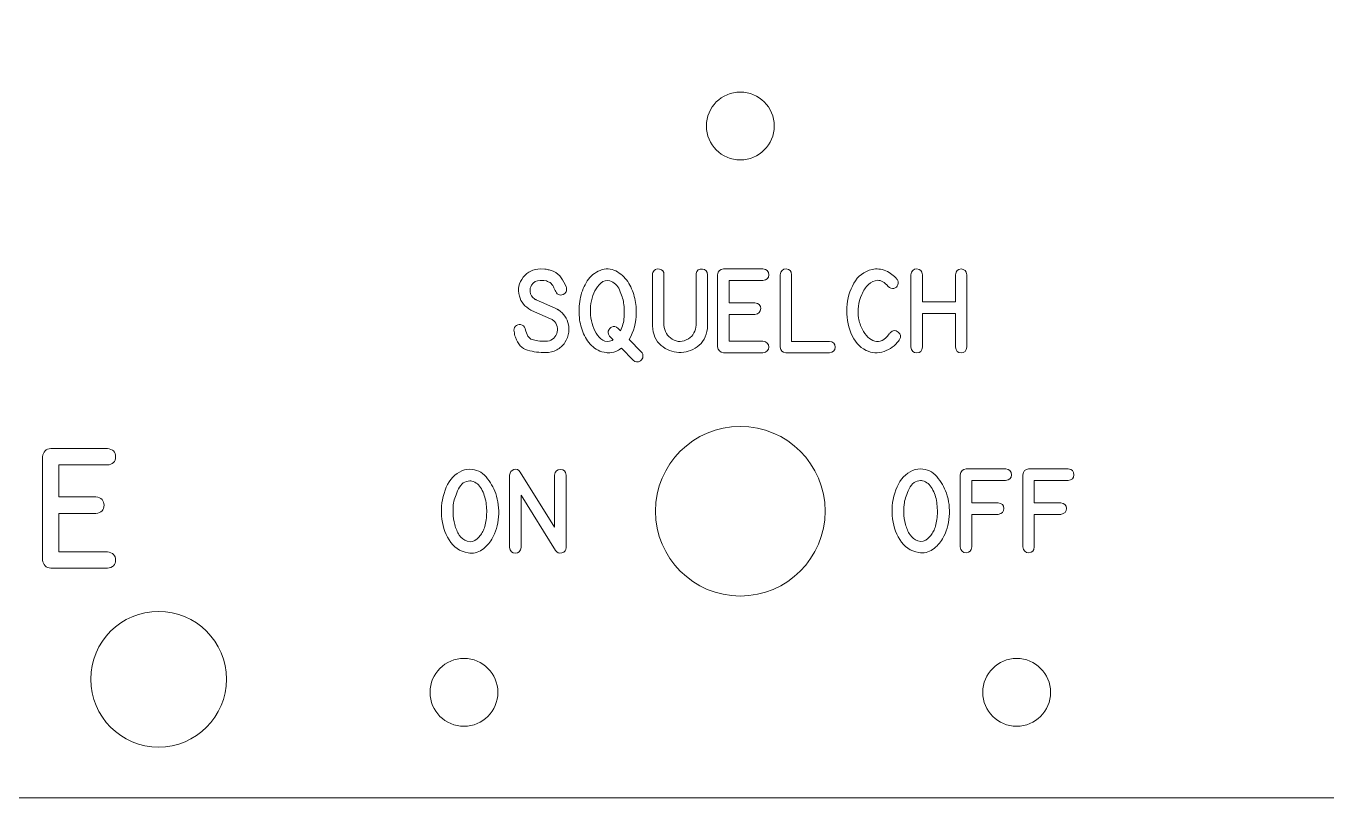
# Model space of a CAD drawing. Header units: millimetres. Extents: x -86 to 60, y -135 to 365.
# Drawn here: x -17.16 to 21.19, y 127.92 to 150.67 of the extents above; entities that cross this region are included whole.
import ezdxf

# ---------------------------------------------------------------- set-up
doc = ezdxf.new("R2010")
doc.units = ezdxf.units.MM
doc.header["$MEASUREMENT"] = 0
doc.layers.add('Cuts', color=7, linetype='Continuous', plot=False)
doc.layers.add('Engrave', color=7, linetype='Continuous')

msp = doc.modelspace()

# ---------------------------------------------------------------- linework, layer by layer
at = {"layer": 'Cuts', "color": 250, "lineweight": 9}
for centre, major_axis, ratio in [((3.8967, 147.7232), (0, 1), 1), ((3.8968, 136.3704), (2.5001, 0), 0.99996), ((-13.2502, 131.4193), (0, 2), 1), ((-4.2502, 131.0318), (0, 1), 1), ((12.0436, 131.0318), (0, 1), 1)]:
    msp.add_ellipse(centre, major_axis=major_axis, ratio=ratio, dxfattribs=at)
msp.add_open_spline([(57.4748, 154.4568), (57.8729, 154.4566), (58.2545, 154.2982), (58.5358, 154.0166), (58.5358, 154.0166), (58.8172, 153.7349), (58.975, 153.3549), (58.9748, 152.9568), (58.9748, 152.9568), (58.9748, 152.9568), (58.9748, 148.9068), (58.9748, 148.9068), (58.9748, 148.9068), (58.9745, 148.5088), (58.8162, 148.1271), (58.5345, 147.8458), (58.5345, 147.8458), (58.2528, 147.5645), (57.8729, 147.4066), (57.4748, 147.4068), (57.4748, 147.4068), (57.4748, 147.4068), (50.5123, 147.4068), (50.5123, 147.4068), (50.5123, 147.4068), (50.1147, 147.4071), (49.7333, 147.2494), (49.452, 146.9685), (49.452, 146.9685), (49.1707, 146.6875), (49.0125, 146.3044), (49.0123, 145.9068), (49.0123, 145.9068), (49.0123, 145.9068), (49.0123, 129.4193), (49.0123, 129.4193), (49.0123, 129.4193), (49.012, 129.0213), (48.8537, 128.6396), (48.572, 128.3583), (48.572, 128.3583), (48.2903, 128.077), (47.9104, 127.9191), (47.5123, 127.9193), (47.5123, 127.9193), (47.5123, 127.9193), (-74.0127, 127.9193), (-74.0127, 127.9193), (-74.0127, 127.9193), (-74.4108, 127.9196), (-74.7925, 128.078), (-75.0738, 128.3596), (-75.0738, 128.3596), (-75.3551, 128.6413), (-75.513, 129.0213), (-75.5127, 129.4193), (-75.5127, 129.4193), (-75.5127, 129.4193), (-75.5127, 160.4568), (-75.5127, 160.4568), (-75.5127, 160.4568), (-75.5117, 162.0471), (-76.1425, 163.5727), (-77.2663, 164.6979), (-77.2663, 164.6979), (-78.3901, 165.8231), (-79.9224, 166.4558), (-81.5127, 166.4568), (-81.5127, 166.4568), (-81.5127, 166.4568), (-83.9752, 166.4568), (-83.9752, 166.4568), (-83.9752, 166.4568), (-84.3733, 166.4571), (-84.755, 166.6155), (-85.0363, 166.8971), (-85.0363, 166.8971), (-85.3176, 167.1788), (-85.4755, 167.5588), (-85.4752, 167.9568), (-85.4752, 167.9568), (-85.4752, 167.9568), (-85.4752, 210.1068), (-85.4752, 210.1068), (-85.4752, 210.1068), (-85.475, 210.5049), (-85.3166, 210.8866), (-85.0349, 211.1679), (-85.0349, 211.1679), (-84.7533, 211.4492), (-84.3733, 211.6071), (-83.9752, 211.6068), (-83.9752, 211.6068), (-83.9752, 211.6068), (-81.5127, 211.6068), (-81.5127, 211.6068), (-81.5127, 211.6068), (-79.9224, 211.6058), (-78.3969, 212.2366), (-77.2716, 213.3604), (-77.2716, 213.3604), (-76.1464, 214.4842), (-75.5137, 216.0166), (-75.5127, 217.6068), (-75.5127, 217.6068), (-75.5127, 217.6068), (-75.5127, 248.6443), (-75.5127, 248.6443), (-75.5127, 248.6443), (-75.5125, 249.0424), (-75.3541, 249.4241), (-75.0724, 249.7054), (-75.0724, 249.7054), (-74.7908, 249.9867), (-74.4108, 250.1446), (-74.0127, 250.1443), (-74.0127, 250.1443), (-74.0127, 250.1443), (47.5123, 250.1443), (47.5123, 250.1443), (47.5123, 250.1443), (47.9104, 250.1441), (48.292, 249.9857), (48.5733, 249.7041), (48.5733, 249.7041), (48.8547, 249.4224), (49.0125, 249.0424), (49.0123, 248.6443), (49.0123, 248.6443), (49.0123, 248.6443), (49.0123, 217.6068), (49.0123, 217.6068), (49.0123, 217.6068), (49.0113, 216.0166), (49.6421, 214.491), (50.7659, 213.3658), (50.7659, 213.3658), (51.8897, 212.2406), (53.422, 211.6079), (55.0123, 211.6068), (55.0123, 211.6068), (55.0123, 211.6068), (57.4748, 211.6068), (57.4748, 211.6068), (57.4748, 211.6068), (57.8729, 211.6066), (58.2545, 211.4482), (58.5358, 211.1666), (58.5358, 211.1666), (58.8172, 210.8849), (58.975, 210.5049), (58.9748, 210.1068), (58.9748, 210.1068), (58.9748, 210.1068), (58.9748, 167.9568), (58.9748, 167.9568), (58.9748, 167.9568), (58.9745, 167.5588), (58.8162, 167.1771), (58.5345, 166.8958), (58.5345, 166.8958), (58.2528, 166.6145), (57.8729, 166.4566), (57.4748, 166.4568), (57.4748, 166.4568), (57.4748, 166.4568), (55.0123, 166.4568), (55.0123, 166.4568), (55.0123, 166.4568), (53.422, 166.4579), (51.8964, 165.8271), (50.7712, 164.7033), (50.7712, 164.7033), (49.646, 163.5795), (49.0133, 162.0471), (49.0123, 160.4568), (49.0123, 160.4568), (49.0123, 160.4568), (49.0123, 155.9568), (49.0123, 155.9568), (49.0123, 155.9568), (49.012, 155.5593), (49.1697, 155.1779), (49.4507, 154.8966), (49.4507, 154.8966), (49.7316, 154.6153), (50.1147, 154.4571), (50.5123, 154.4568), (50.5123, 154.4568), (50.5123, 154.4568), (57.4748, 154.4568), (57.4748, 154.4568)], degree=3, knots=[0, 0, 0, 0, 0.0204082, 0.0204082, 0.0204082, 0.0204082, 0.0408163, 0.0408163, 0.0408163, 0.0408163, 0.0612245, 0.0612245, 0.0612245, 0.0612245, 0.0816327, 0.0816327, 0.0816327, 0.0816327, 0.1020408, 0.1020408, 0.1020408, 0.1020408, 0.122449, 0.122449, 0.122449, 0.122449, 0.1428571, 0.1428571, 0.1428571, 0.1428571, 0.1632653, 0.1632653, 0.1632653, 0.1632653, 0.1836735, 0.1836735, 0.1836735, 0.1836735, 0.2040816, 0.2040816, 0.2040816, 0.2040816, 0.2244898, 0.2244898, 0.2244898, 0.2244898, 0.244898, 0.244898, 0.244898, 0.244898, 0.2653061, 0.2653061, 0.2653061, 0.2653061, 0.2857143, 0.2857143, 0.2857143, 0.2857143, 0.3061224, 0.3061224, 0.3061224, 0.3061224, 0.3265306, 0.3265306, 0.3265306, 0.3265306, 0.3469388, 0.3469388, 0.3469388, 0.3469388, 0.3673469, 0.3673469, 0.3673469, 0.3673469, 0.3877551, 0.3877551, 0.3877551, 0.3877551, 0.4081633, 0.4081633, 0.4081633, 0.4081633, 0.4285714, 0.4285714, 0.4285714, 0.4285714, 0.4489796, 0.4489796, 0.4489796, 0.4489796, 0.4693878, 0.4693878, 0.4693878, 0.4693878, 0.4897959, 0.4897959, 0.4897959, 0.4897959, 0.5102041, 0.5102041, 0.5102041, 0.5102041, 0.5306122, 0.5306122, 0.5306122, 0.5306122, 0.5510204, 0.5510204, 0.5510204, 0.5510204, 0.5714286, 0.5714286, 0.5714286, 0.5714286, 0.5918367, 0.5918367, 0.5918367, 0.5918367, 0.6122449, 0.6122449, 0.6122449, 0.6122449, 0.6326531, 0.6326531, 0.6326531, 0.6326531, 0.6530612, 0.6530612, 0.6530612, 0.6530612, 0.6734694, 0.6734694, 0.6734694, 0.6734694, 0.6938776, 0.6938776, 0.6938776, 0.6938776, 0.7142857, 0.7142857, 0.7142857, 0.7142857, 0.7346939, 0.7346939, 0.7346939, 0.7346939, 0.755102, 0.755102, 0.755102, 0.755102, 0.7755102, 0.7755102, 0.7755102, 0.7755102, 0.7959184, 0.7959184, 0.7959184, 0.7959184, 0.8163265, 0.8163265, 0.8163265, 0.8163265, 0.8367347, 0.8367347, 0.8367347, 0.8367347, 0.8571429, 0.8571429, 0.8571429, 0.8571429, 0.877551, 0.877551, 0.877551, 0.877551, 0.8979592, 0.8979592, 0.8979592, 0.8979592, 0.9183673, 0.9183673, 0.9183673, 0.9183673, 0.9387755, 0.9387755, 0.9387755, 0.9387755, 0.9591837, 0.9591837, 0.9591837, 0.9591837, 1, 1, 1, 1], dxfattribs=at)
at = {"layer": 'Engrave', "color": 240, "lineweight": 9}
for points, knots in [([(-1.5637, 142.3536), (-1.5637, 142.3536), (-1.5444, 142.3454), (-1.5444, 142.3454), (-1.5444, 142.3454), (-1.5444, 142.3454), (-1.5226, 142.3347), (-1.5226, 142.3347), (-1.5226, 142.3347), (-1.5226, 142.3347), (-1.5032, 142.3236), (-1.5032, 142.3236), (-1.5032, 142.3236), (-1.4979, 142.3195), (-1.4913, 142.3158), (-1.4847, 142.3121), (-1.4847, 142.3121), (-1.4777, 142.3088), (-1.4711, 142.3047), (-1.4645, 142.301), (-1.4645, 142.301), (-1.3057, 142.1964), (-1.2069, 142.0515), (-1.1694, 141.8667), (-1.1694, 141.8667), (-1.155, 141.7943), (-1.1517, 141.7198), (-1.1596, 141.6437), (-1.1596, 141.6437), (-1.1727, 141.5342), (-1.211, 141.4334), (-1.2748, 141.3404), (-1.2748, 141.3404), (-1.3386, 141.2473), (-1.4188, 141.1757), (-1.5151, 141.1251), (-1.5151, 141.1251), (-1.6189, 141.0704), (-1.7263, 141.0432), (-1.8374, 141.0432), (-1.8374, 141.0432), (-2.0238, 141.0432), (-2.2016, 141.0671), (-2.3716, 141.1148), (-2.3716, 141.1148), (-2.5412, 141.1626), (-2.6622, 141.2906), (-2.7342, 141.4988), (-2.7342, 141.4988), (-2.7441, 141.5256), (-2.7511, 141.5527), (-2.756, 141.5807), (-2.756, 141.5807), (-2.761, 141.6091), (-2.7667, 141.6371), (-2.7729, 141.6655), (-2.7729, 141.6655), (-2.7848, 141.7231), (-2.7708, 141.7741), (-2.7301, 141.8186), (-2.7301, 141.8186), (-2.6898, 141.8626), (-2.6391, 141.8795), (-2.579, 141.8692), (-2.579, 141.8692), (-2.5153, 141.856), (-2.4712, 141.8169), (-2.4461, 141.7511), (-2.4461, 141.7511), (-2.4461, 141.7511), (-2.4424, 141.74), (-2.4424, 141.74), (-2.4424, 141.74), (-2.4041, 141.5655), (-2.3366, 141.4614), (-2.2407, 141.4276), (-2.2407, 141.4276), (-2.1444, 141.3939), (-2.0111, 141.3786), (-1.8399, 141.3819), (-1.8399, 141.3819), (-1.6822, 141.3819), (-1.574, 141.456), (-1.5151, 141.6038), (-1.5151, 141.6038), (-1.4896, 141.6696), (-1.4855, 141.7383), (-1.5032, 141.8095), (-1.5032, 141.8095), (-1.5209, 141.8803), (-1.5559, 141.94), (-1.6082, 141.9873), (-1.6082, 141.9873), (-1.6316, 142.0075), (-1.6621, 142.026), (-1.6999, 142.0437), (-1.6999, 142.0437), (-1.6999, 142.0437), (-2.258, 142.2886), (-2.258, 142.2886), (-2.258, 142.2886), (-2.258, 142.2886), (-2.2761, 142.2985), (-2.2761, 142.2985), (-2.2761, 142.2985), (-2.4589, 142.3948), (-2.5721, 142.5318), (-2.6161, 142.7096), (-2.6161, 142.7096), (-2.67, 142.9154), (-2.6326, 143.0998), (-2.5033, 143.2636), (-2.5033, 143.2636), (-2.3745, 143.427), (-2.2049, 143.5089), (-1.9954, 143.5089), (-1.9954, 143.5089), (-1.9954, 143.5089), (-1.8625, 143.5052), (-1.8625, 143.5052), (-1.8625, 143.5052), (-1.8193, 143.4974), (-1.7773, 143.4896), (-1.7374, 143.4817), (-1.7374, 143.4817), (-1.6971, 143.4743), (-1.6563, 143.4612), (-1.6156, 143.4426), (-1.6156, 143.4426), (-1.5143, 143.3953), (-1.4365, 143.3299), (-1.3826, 143.2471), (-1.3826, 143.2471), (-1.3287, 143.1644), (-1.2801, 143.0747), (-1.2369, 142.9784), (-1.2369, 142.9784), (-1.2328, 142.9693), (-1.2291, 142.959), (-1.2258, 142.9471), (-1.2258, 142.9471), (-1.2172, 142.9076), (-1.2213, 142.8718), (-1.2382, 142.8397), (-1.2382, 142.8397), (-1.2476, 142.8195), (-1.2579, 142.8043), (-1.2682, 142.794), (-1.2682, 142.794), (-1.2785, 142.7833), (-1.2871, 142.7763), (-1.2933, 142.7722), (-1.2933, 142.7722), (-1.3353, 142.7426), (-1.381, 142.7335), (-1.4308, 142.7459), (-1.4308, 142.7459), (-1.481, 142.757), (-1.5189, 142.7891), (-1.5456, 142.8422), (-1.5456, 142.8422), (-1.5666, 142.8887), (-1.5888, 142.9364), (-1.6123, 142.985), (-1.6123, 142.985), (-1.6361, 143.0335), (-1.6695, 143.0739), (-1.7119, 143.1064), (-1.7119, 143.1064), (-1.7296, 143.1191), (-1.7469, 143.1286), (-1.7633, 143.1344), (-1.7633, 143.1344), (-1.7798, 143.1405), (-1.7979, 143.1471), (-1.8181, 143.1545), (-1.8181, 143.1545), (-1.8181, 143.1545), (-1.8963, 143.1677), (-1.8963, 143.1677), (-1.8963, 143.1677), (-1.8963, 143.1677), (-2.0074, 143.1714), (-2.0074, 143.1714), (-2.0074, 143.1714), (-2.1152, 143.1698), (-2.1975, 143.1233), (-2.2543, 143.0315), (-2.2543, 143.0315), (-2.293, 142.9726), (-2.3074, 142.9072), (-2.2979, 142.8348), (-2.2979, 142.8348), (-2.2868, 142.7459), (-2.2449, 142.6767), (-2.1724, 142.6273), (-2.1724, 142.6273), (-2.1691, 142.6253), (-2.1658, 142.6224), (-2.1617, 142.6195), (-2.1617, 142.6195), (-2.1576, 142.617), (-2.1531, 142.6142), (-2.1485, 142.6117), (-2.1485, 142.6117), (-2.1485, 142.6117), (-2.135, 142.6059), (-2.135, 142.6059), (-2.135, 142.6059), (-2.135, 142.6059), (-2.1206, 142.5997), (-2.1206, 142.5997), (-2.1206, 142.5997), (-2.1206, 142.5997), (-1.5637, 142.3536), (-1.5637, 142.3536)], [0, 0, 0, 0, 0.0181818, 0.0181818, 0.0181818, 0.0181818, 0.0363636, 0.0363636, 0.0363636, 0.0363636, 0.0545455, 0.0545455, 0.0545455, 0.0545455, 0.0727273, 0.0727273, 0.0727273, 0.0727273, 0.0909091, 0.0909091, 0.0909091, 0.0909091, 0.1090909, 0.1090909, 0.1090909, 0.1090909, 0.1272727, 0.1272727, 0.1272727, 0.1272727, 0.1454545, 0.1454545, 0.1454545, 0.1454545, 0.1636364, 0.1636364, 0.1636364, 0.1636364, 0.1818182, 0.1818182, 0.1818182, 0.1818182, 0.2, 0.2, 0.2, 0.2, 0.2181818, 0.2181818, 0.2181818, 0.2181818, 0.2363636, 0.2363636, 0.2363636, 0.2363636, 0.2545455, 0.2545455, 0.2545455, 0.2545455, 0.2727273, 0.2727273, 0.2727273, 0.2727273, 0.2909091, 0.2909091, 0.2909091, 0.2909091, 0.3090909, 0.3090909, 0.3090909, 0.3090909, 0.3272727, 0.3272727, 0.3272727, 0.3272727, 0.3454545, 0.3454545, 0.3454545, 0.3454545, 0.3636364, 0.3636364, 0.3636364, 0.3636364, 0.3818182, 0.3818182, 0.3818182, 0.3818182, 0.4, 0.4, 0.4, 0.4, 0.4181818, 0.4181818, 0.4181818, 0.4181818, 0.4363636, 0.4363636, 0.4363636, 0.4363636, 0.4545455, 0.4545455, 0.4545455, 0.4545455, 0.4727273, 0.4727273, 0.4727273, 0.4727273, 0.4909091, 0.4909091, 0.4909091, 0.4909091, 0.5090909, 0.5090909, 0.5090909, 0.5090909, 0.5272727, 0.5272727, 0.5272727, 0.5272727, 0.5454545, 0.5454545, 0.5454545, 0.5454545, 0.5636364, 0.5636364, 0.5636364, 0.5636364, 0.5818182, 0.5818182, 0.5818182, 0.5818182, 0.6, 0.6, 0.6, 0.6, 0.6181818, 0.6181818, 0.6181818, 0.6181818, 0.6363636, 0.6363636, 0.6363636, 0.6363636, 0.6545455, 0.6545455, 0.6545455, 0.6545455, 0.6727273, 0.6727273, 0.6727273, 0.6727273, 0.6909091, 0.6909091, 0.6909091, 0.6909091, 0.7090909, 0.7090909, 0.7090909, 0.7090909, 0.7272727, 0.7272727, 0.7272727, 0.7272727, 0.7454545, 0.7454545, 0.7454545, 0.7454545, 0.7636364, 0.7636364, 0.7636364, 0.7636364, 0.7818182, 0.7818182, 0.7818182, 0.7818182, 0.8, 0.8, 0.8, 0.8, 0.8181818, 0.8181818, 0.8181818, 0.8181818, 0.8363636, 0.8363636, 0.8363636, 0.8363636, 0.8545455, 0.8545455, 0.8545455, 0.8545455, 0.8727273, 0.8727273, 0.8727273, 0.8727273, 0.8909091, 0.8909091, 0.8909091, 0.8909091, 0.9090909, 0.9090909, 0.9090909, 0.9090909, 0.9272727, 0.9272727, 0.9272727, 0.9272727, 0.9454545, 0.9454545, 0.9454545, 0.9454545, 0.9636364, 0.9636364, 0.9636364, 0.9636364, 1, 1, 1, 1]), ([(0.832, 142.2186), (0.8258, 141.9318), (0.7542, 141.6692), (0.6175, 141.4313), (0.6175, 141.4313), (0.6175, 141.4313), (0.9793, 141.0638), (0.9793, 141.0638), (0.9793, 141.0638), (1.018, 141.0259), (1.034, 140.9802), (1.0283, 140.9276), (1.0283, 140.9276), (1.0221, 140.8745), (0.9966, 140.8325), (0.9517, 140.802), (0.9517, 140.802), (0.8735, 140.7506), (0.8019, 140.758), (0.7369, 140.8251), (0.7369, 140.8251), (0.7369, 140.8251), (0.3908, 141.1733), (0.3908, 141.1733), (0.3908, 141.1733), (0.3875, 141.1708), (0.3846, 141.1687), (0.3817, 141.1667), (0.3817, 141.1667), (0.3788, 141.1646), (0.3764, 141.163), (0.3739, 141.1613), (0.3739, 141.1613), (0.3282, 141.1259), (0.2796, 141.0988), (0.2282, 141.0794), (0.2282, 141.0794), (0.1475, 141.0494), (0.0677, 141.0366), (-0.0117, 141.0407), (-0.0117, 141.0407), (-0.0249, 141.0407), (-0.0389, 141.042), (-0.0541, 141.0444), (-0.0541, 141.0444), (-0.2303, 141.0683), (-0.3747, 141.137), (-0.4883, 141.2498), (-0.4883, 141.2498), (-0.6015, 141.363), (-0.6888, 141.4996), (-0.7497, 141.6606), (-0.7497, 141.6606), (-0.8052, 141.8021), (-0.8394, 141.9639), (-0.8522, 142.1458), (-0.8522, 142.1458), (-0.8653, 142.3277), (-0.8526, 142.5059), (-0.8143, 142.68), (-0.8143, 142.68), (-0.776, 142.8541), (-0.7098, 143.0126), (-0.6155, 143.1558), (-0.6155, 143.1558), (-0.5209, 143.2986), (-0.3929, 143.4027), (-0.2311, 143.4677), (-0.2311, 143.4677), (-0.0722, 143.5315), (0.0804, 143.5254), (0.2261, 143.4496), (0.2261, 143.4496), (0.3722, 143.3743), (0.4895, 143.2694), (0.5776, 143.1352), (0.5776, 143.1352), (0.6661, 142.9994), (0.7311, 142.8529), (0.7731, 142.6956), (0.7731, 142.6956), (0.8151, 142.5384), (0.8344, 142.3796), (0.832, 142.2186)], [0, 0, 0, 0, 0.0454545, 0.0454545, 0.0454545, 0.0454545, 0.0909091, 0.0909091, 0.0909091, 0.0909091, 0.1363636, 0.1363636, 0.1363636, 0.1363636, 0.1818182, 0.1818182, 0.1818182, 0.1818182, 0.2272727, 0.2272727, 0.2272727, 0.2272727, 0.2727273, 0.2727273, 0.2727273, 0.2727273, 0.3181818, 0.3181818, 0.3181818, 0.3181818, 0.3636364, 0.3636364, 0.3636364, 0.3636364, 0.4090909, 0.4090909, 0.4090909, 0.4090909, 0.4545455, 0.4545455, 0.4545455, 0.4545455, 0.5, 0.5, 0.5, 0.5, 0.5454545, 0.5454545, 0.5454545, 0.5454545, 0.5909091, 0.5909091, 0.5909091, 0.5909091, 0.6363636, 0.6363636, 0.6363636, 0.6363636, 0.6818182, 0.6818182, 0.6818182, 0.6818182, 0.7272727, 0.7272727, 0.7272727, 0.7272727, 0.7727273, 0.7727273, 0.7727273, 0.7727273, 0.8181818, 0.8181818, 0.8181818, 0.8181818, 0.8636364, 0.8636364, 0.8636364, 0.8636364, 0.9090909, 0.9090909, 0.9090909, 0.9090909, 1, 1, 1, 1]), ([(2.9326, 141.8536), (2.9326, 141.8536), (2.9326, 141.8293), (2.9326, 141.8293), (2.9326, 141.8293), (2.9301, 141.789), (2.9285, 141.7651), (2.928, 141.7569), (2.928, 141.7569), (2.8943, 141.5112), (2.7931, 141.3297), (2.6251, 141.2124), (2.6251, 141.2124), (2.4572, 141.0955), (2.2778, 141.0407), (2.0876, 141.0486), (2.0876, 141.0486), (1.8971, 141.0564), (1.7226, 141.1255), (1.5649, 141.2564), (1.5649, 141.2564), (1.4069, 141.3877), (1.3209, 141.5787), (1.3073, 141.8293), (1.3073, 141.8293), (1.3073, 141.8293), (1.3073, 141.8536), (1.3073, 141.8536), (1.3073, 141.8536), (1.3073, 141.8536), (1.3073, 143.3402), (1.3073, 143.3402), (1.3073, 143.3402), (1.3073, 143.364), (1.3118, 143.3858), (1.3205, 143.4052), (1.3205, 143.4052), (1.3592, 143.4896), (1.4234, 143.5229), (1.5131, 143.5052), (1.5131, 143.5052), (1.6024, 143.4875), (1.6473, 143.4323), (1.6473, 143.3402), (1.6473, 143.3402), (1.6473, 143.3402), (1.6473, 141.8536), (1.6473, 141.8536), (1.6473, 141.8536), (1.6592, 141.6684), (1.7407, 141.5301), (1.8913, 141.4387), (1.8913, 141.4387), (2.0424, 141.3469), (2.2008, 141.3511), (2.3671, 141.4507), (2.3671, 141.4507), (2.442, 141.4947), (2.4967, 141.5519), (2.5317, 141.6219), (2.5317, 141.6219), (2.5667, 141.6918), (2.5873, 141.7692), (2.5939, 141.8536), (2.5939, 141.8536), (2.5939, 141.8536), (2.5939, 143.3402), (2.5939, 143.3402), (2.5939, 143.3402), (2.5939, 143.3546), (2.5947, 143.3653), (2.5963, 143.3727), (2.5963, 143.3727), (2.6148, 143.4714), (2.6753, 143.5163), (2.7782, 143.5064), (2.7782, 143.5064), (2.8811, 143.497), (2.9326, 143.4414), (2.9326, 143.3402), (2.9326, 143.3402), (2.9326, 143.3402), (2.9326, 141.8536), (2.9326, 141.8536)], [0, 0, 0, 0, 0.0454545, 0.0454545, 0.0454545, 0.0454545, 0.0909091, 0.0909091, 0.0909091, 0.0909091, 0.1363636, 0.1363636, 0.1363636, 0.1363636, 0.1818182, 0.1818182, 0.1818182, 0.1818182, 0.2272727, 0.2272727, 0.2272727, 0.2272727, 0.2727273, 0.2727273, 0.2727273, 0.2727273, 0.3181818, 0.3181818, 0.3181818, 0.3181818, 0.3636364, 0.3636364, 0.3636364, 0.3636364, 0.4090909, 0.4090909, 0.4090909, 0.4090909, 0.4545455, 0.4545455, 0.4545455, 0.4545455, 0.5, 0.5, 0.5, 0.5, 0.5454545, 0.5454545, 0.5454545, 0.5454545, 0.5909091, 0.5909091, 0.5909091, 0.5909091, 0.6363636, 0.6363636, 0.6363636, 0.6363636, 0.6818182, 0.6818182, 0.6818182, 0.6818182, 0.7272727, 0.7272727, 0.7272727, 0.7272727, 0.7727273, 0.7727273, 0.7727273, 0.7727273, 0.8181818, 0.8181818, 0.8181818, 0.8181818, 0.8636364, 0.8636364, 0.8636364, 0.8636364, 0.9090909, 0.9090909, 0.9090909, 0.9090909, 1, 1, 1, 1]), ([(4.5652, 143.1727), (4.5652, 143.1727), (3.5655, 143.1727), (3.5655, 143.1727), (3.5655, 143.1727), (3.5655, 143.1727), (3.5655, 142.5129), (3.5655, 142.5129), (3.5655, 142.5129), (3.5655, 142.5129), (4.3277, 142.5129), (4.3277, 142.5129), (4.3277, 142.5129), (4.4417, 142.496), (4.4985, 142.4388), (4.4981, 142.3413), (4.4981, 142.3413), (4.4977, 142.2433), (4.4409, 142.1865), (4.3277, 142.1705), (4.3277, 142.1705), (4.3277, 142.1705), (3.5655, 142.1705), (3.5655, 142.1705), (3.5655, 142.1705), (3.5655, 142.1705), (3.5655, 141.3782), (3.5655, 141.3782), (3.5655, 141.3782), (3.5655, 141.3782), (4.5652, 141.3782), (4.5652, 141.3782), (4.5652, 141.3782), (4.6784, 141.3613), (4.7352, 141.305), (4.7352, 141.2082), (4.7352, 141.2082), (4.7352, 141.1119), (4.6784, 141.0556), (4.5652, 141.0395), (4.5652, 141.0395), (4.5652, 141.0395), (3.398, 141.0395), (3.398, 141.0395), (3.398, 141.0395), (3.2976, 141.0523), (3.2404, 141.1095), (3.2268, 141.2107), (3.2268, 141.2107), (3.2268, 141.2107), (3.2268, 143.3402), (3.2268, 143.3402), (3.2268, 143.3402), (3.242, 143.4463), (3.2992, 143.5023), (3.398, 143.5089), (3.398, 143.5089), (3.398, 143.5089), (4.5652, 143.5089), (4.5652, 143.5089), (4.5652, 143.5089), (4.6784, 143.5003), (4.7352, 143.4435), (4.7348, 143.3393), (4.7348, 143.3393), (4.7344, 143.2352), (4.6776, 143.1796), (4.5652, 143.1727)], [0, 0, 0, 0, 0.0555556, 0.0555556, 0.0555556, 0.0555556, 0.1111111, 0.1111111, 0.1111111, 0.1111111, 0.1666667, 0.1666667, 0.1666667, 0.1666667, 0.2222222, 0.2222222, 0.2222222, 0.2222222, 0.2777778, 0.2777778, 0.2777778, 0.2777778, 0.3333333, 0.3333333, 0.3333333, 0.3333333, 0.3888889, 0.3888889, 0.3888889, 0.3888889, 0.4444444, 0.4444444, 0.4444444, 0.4444444, 0.5, 0.5, 0.5, 0.5, 0.5555556, 0.5555556, 0.5555556, 0.5555556, 0.6111111, 0.6111111, 0.6111111, 0.6111111, 0.6666667, 0.6666667, 0.6666667, 0.6666667, 0.7222222, 0.7222222, 0.7222222, 0.7222222, 0.7777778, 0.7777778, 0.7777778, 0.7777778, 0.8333333, 0.8333333, 0.8333333, 0.8333333, 0.8888889, 0.8888889, 0.8888889, 0.8888889, 1, 1, 1, 1]), ([(5.2414, 141.0383), (5.1426, 141.0449), (5.0854, 141.1004), (5.0702, 141.2058), (5.0702, 141.2058), (5.0702, 141.2058), (5.0702, 143.3377), (5.0702, 143.3377), (5.0702, 143.3377), (5.0871, 143.4533), (5.1459, 143.5101), (5.2464, 143.5085), (5.2464, 143.5085), (5.3468, 143.5064), (5.4015, 143.4492), (5.4102, 143.3377), (5.4102, 143.3377), (5.4102, 143.3377), (5.4102, 141.3749), (5.4102, 141.3749), (5.4102, 141.3749), (5.4102, 141.3749), (6.523, 141.3757), (6.523, 141.3757), (6.523, 141.3757), (6.6374, 141.363), (6.6938, 141.3054), (6.6926, 141.2029), (6.6926, 141.2029), (6.6914, 141.1004), (6.6346, 141.0457), (6.5218, 141.0383), (6.5218, 141.0383), (6.5218, 141.0383), (5.2414, 141.0383), (5.2414, 141.0383)], [0, 0, 0, 0, 0.1, 0.1, 0.1, 0.1, 0.2, 0.2, 0.2, 0.2, 0.3, 0.3, 0.3, 0.3, 0.4, 0.4, 0.4, 0.4, 0.5, 0.5, 0.5, 0.5, 0.6, 0.6, 0.6, 0.6, 0.7, 0.7, 0.7, 0.7, 0.8, 0.8, 0.8, 0.8, 1, 1, 1, 1]), ([(8.5882, 141.4255), (8.5882, 141.4255), (8.5775, 141.4095), (8.5775, 141.4095), (8.5775, 141.4095), (8.5751, 141.4066), (8.573, 141.4037), (8.5714, 141.4013), (8.5714, 141.4013), (8.5701, 141.3988), (8.5685, 141.3963), (8.5668, 141.3939), (8.5668, 141.3939), (8.4565, 141.2453), (8.3121, 141.1395), (8.133, 141.0761), (8.133, 141.0761), (7.9544, 141.0132), (7.7783, 141.0247), (7.6046, 141.1107), (7.6046, 141.1107), (7.4029, 141.2111), (7.2548, 141.3815), (7.1601, 141.6219), (7.1601, 141.6219), (7.0659, 141.8622), (7.0251, 142.112), (7.0383, 142.3713), (7.0383, 142.3713), (7.0519, 142.6306), (7.1202, 142.8685), (7.2432, 143.0858), (7.2432, 143.0858), (7.3667, 143.3027), (7.5457, 143.4385), (7.7807, 143.4933), (7.7807, 143.4933), (7.9157, 143.5245), (8.0503, 143.5114), (8.1845, 143.4542), (8.1845, 143.4542), (8.3187, 143.3965), (8.429, 143.3159), (8.515, 143.2122), (8.515, 143.2122), (8.5158, 143.2122), (8.5179, 143.2097), (8.5207, 143.2039), (8.5207, 143.2039), (8.5578, 143.1558), (8.5656, 143.1027), (8.5438, 143.0455), (8.5438, 143.0455), (8.522, 142.9879), (8.4825, 142.9521), (8.4244, 142.9372), (8.4244, 142.9372), (8.3627, 142.9212), (8.3055, 142.9397), (8.2532, 142.9928), (8.2532, 142.9928), (8.1454, 143.1183), (8.0417, 143.1784), (7.9421, 143.1739), (7.9421, 143.1739), (7.8425, 143.1689), (7.7532, 143.1278), (7.6746, 143.0508), (7.6746, 143.0508), (7.5955, 142.9735), (7.5301, 142.8747), (7.4778, 142.7541), (7.4778, 142.7541), (7.4256, 142.6335), (7.3935, 142.5207), (7.3815, 142.4154), (7.3815, 142.4154), (7.3671, 142.2981), (7.3684, 142.18), (7.3856, 142.0614), (7.3856, 142.0614), (7.4029, 141.9429), (7.4391, 141.8314), (7.4947, 141.7268), (7.4947, 141.7268), (7.5914, 141.5437), (7.7128, 141.4288), (7.8594, 141.3827), (7.8594, 141.3827), (8.0063, 141.3362), (8.1495, 141.4066), (8.2894, 141.5931), (8.2894, 141.5931), (8.296, 141.6009), (8.3034, 141.6116), (8.3125, 141.6243), (8.3125, 141.6243), (8.3878, 141.7079), (8.4677, 141.7165), (8.5516, 141.6503), (8.5516, 141.6503), (8.6356, 141.584), (8.6479, 141.5091), (8.5882, 141.4255)], [0, 0, 0, 0, 0.037037, 0.037037, 0.037037, 0.037037, 0.0740741, 0.0740741, 0.0740741, 0.0740741, 0.1111111, 0.1111111, 0.1111111, 0.1111111, 0.1481481, 0.1481481, 0.1481481, 0.1481481, 0.1851852, 0.1851852, 0.1851852, 0.1851852, 0.2222222, 0.2222222, 0.2222222, 0.2222222, 0.2592593, 0.2592593, 0.2592593, 0.2592593, 0.2962963, 0.2962963, 0.2962963, 0.2962963, 0.3333333, 0.3333333, 0.3333333, 0.3333333, 0.3703704, 0.3703704, 0.3703704, 0.3703704, 0.4074074, 0.4074074, 0.4074074, 0.4074074, 0.4444444, 0.4444444, 0.4444444, 0.4444444, 0.4814815, 0.4814815, 0.4814815, 0.4814815, 0.5185185, 0.5185185, 0.5185185, 0.5185185, 0.5555556, 0.5555556, 0.5555556, 0.5555556, 0.5925926, 0.5925926, 0.5925926, 0.5925926, 0.6296296, 0.6296296, 0.6296296, 0.6296296, 0.6666667, 0.6666667, 0.6666667, 0.6666667, 0.7037037, 0.7037037, 0.7037037, 0.7037037, 0.7407407, 0.7407407, 0.7407407, 0.7407407, 0.7777778, 0.7777778, 0.7777778, 0.7777778, 0.8148148, 0.8148148, 0.8148148, 0.8148148, 0.8518519, 0.8518519, 0.8518519, 0.8518519, 0.8888889, 0.8888889, 0.8888889, 0.8888889, 0.9259259, 0.9259259, 0.9259259, 0.9259259, 1, 1, 1, 1]), ([(8.9249, 141.2058), (8.9249, 141.2058), (8.9249, 143.3377), (8.9249, 143.3377), (8.9249, 143.3377), (8.9418, 143.4533), (9.0006, 143.5101), (9.1011, 143.5085), (9.1011, 143.5085), (9.2015, 143.5064), (9.2562, 143.4492), (9.2649, 143.3377), (9.2649, 143.3377), (9.2649, 143.3377), (9.2649, 142.5405), (9.2649, 142.5405), (9.2649, 142.5405), (9.2649, 142.5405), (10.2357, 142.5405), (10.2357, 142.5405), (10.2357, 142.5405), (10.2357, 142.5405), (10.2357, 143.3377), (10.2357, 143.3377), (10.2357, 143.3377), (10.2526, 143.4509), (10.3094, 143.5081), (10.4061, 143.5085), (10.4061, 143.5085), (10.5028, 143.5089), (10.5605, 143.4517), (10.5782, 143.3377), (10.5782, 143.3377), (10.5782, 143.3377), (10.5782, 141.2058), (10.5782, 141.2058), (10.5782, 141.2058), (10.5605, 141.0926), (10.5028, 141.0362), (10.4061, 141.0366), (10.4061, 141.0366), (10.3094, 141.037), (10.2526, 141.0934), (10.2357, 141.2058), (10.2357, 141.2058), (10.2357, 141.2058), (10.2357, 142.1981), (10.2357, 142.1981), (10.2357, 142.1981), (10.2357, 142.1981), (9.2649, 142.1981), (9.2649, 142.1981), (9.2649, 142.1981), (9.2649, 142.1981), (9.2649, 141.2058), (9.2649, 141.2058), (9.2649, 141.2058), (9.2562, 141.0951), (9.2015, 141.0387), (9.1011, 141.037), (9.1011, 141.037), (9.0006, 141.0354), (8.9418, 141.0918), (8.9249, 141.2058)], [0, 0, 0, 0, 0.0588235, 0.0588235, 0.0588235, 0.0588235, 0.1176471, 0.1176471, 0.1176471, 0.1176471, 0.1764706, 0.1764706, 0.1764706, 0.1764706, 0.2352941, 0.2352941, 0.2352941, 0.2352941, 0.2941176, 0.2941176, 0.2941176, 0.2941176, 0.3529412, 0.3529412, 0.3529412, 0.3529412, 0.4117647, 0.4117647, 0.4117647, 0.4117647, 0.4705882, 0.4705882, 0.4705882, 0.4705882, 0.5294118, 0.5294118, 0.5294118, 0.5294118, 0.5882353, 0.5882353, 0.5882353, 0.5882353, 0.6470588, 0.6470588, 0.6470588, 0.6470588, 0.7058824, 0.7058824, 0.7058824, 0.7058824, 0.7647059, 0.7647059, 0.7647059, 0.7647059, 0.8235294, 0.8235294, 0.8235294, 0.8235294, 0.8823529, 0.8823529, 0.8823529, 0.8823529, 1, 1, 1, 1]), ([(0.0533, 141.5169), (0.0438, 141.5268), (0.0364, 141.5354), (0.0315, 141.5437), (0.0315, 141.5437), (-0.0084, 141.6038), (-0.0101, 141.6647), (0.0265, 141.7256), (0.0265, 141.7256), (0.0459, 141.7569), (0.0702, 141.7795), (0.099, 141.7931), (0.099, 141.7931), (0.1722, 141.8268), (0.2377, 141.8157), (0.2957, 141.7593), (0.2957, 141.7593), (0.2957, 141.7593), (0.3681, 141.6844), (0.3681, 141.6844), (0.3681, 141.6844), (0.4258, 141.8124), (0.4603, 141.947), (0.4718, 142.0878), (0.4718, 142.0878), (0.483, 142.2289), (0.4784, 142.3684), (0.4583, 142.5059), (0.4583, 142.5059), (0.4397, 142.6257), (0.3998, 142.7537), (0.3377, 142.8899), (0.3377, 142.8899), (0.2759, 143.0261), (0.1805, 143.1142), (0.0508, 143.1545), (0.0508, 143.1545), (-0.0455, 143.1834), (-0.1336, 143.1619), (-0.2126, 143.0903), (-0.2126, 143.0903), (-0.2916, 143.0191), (-0.3505, 142.9451), (-0.3879, 142.8685), (-0.3879, 142.8685), (-0.4813, 142.6837), (-0.525, 142.4734), (-0.5196, 142.2376), (-0.5196, 142.2376), (-0.5139, 142.0013), (-0.4583, 141.7943), (-0.3529, 141.6157), (-0.3529, 141.6157), (-0.3048, 141.5321), (-0.2389, 141.4646), (-0.1558, 141.4132), (-0.1558, 141.4132), (-0.0727, 141.3618), (0.0183, 141.3589), (0.1171, 141.405), (0.1171, 141.405), (0.1253, 141.4095), (0.1348, 141.4148), (0.1463, 141.4206), (0.1463, 141.4206), (0.1463, 141.4206), (0.0533, 141.5169), (0.0533, 141.5169)], [0, 0, 0, 0, 0.0555556, 0.0555556, 0.0555556, 0.0555556, 0.1111111, 0.1111111, 0.1111111, 0.1111111, 0.1666667, 0.1666667, 0.1666667, 0.1666667, 0.2222222, 0.2222222, 0.2222222, 0.2222222, 0.2777778, 0.2777778, 0.2777778, 0.2777778, 0.3333333, 0.3333333, 0.3333333, 0.3333333, 0.3888889, 0.3888889, 0.3888889, 0.3888889, 0.4444444, 0.4444444, 0.4444444, 0.4444444, 0.5, 0.5, 0.5, 0.5, 0.5555556, 0.5555556, 0.5555556, 0.5555556, 0.6111111, 0.6111111, 0.6111111, 0.6111111, 0.6666667, 0.6666667, 0.6666667, 0.6666667, 0.7222222, 0.7222222, 0.7222222, 0.7222222, 0.7777778, 0.7777778, 0.7777778, 0.7777778, 0.8333333, 0.8333333, 0.8333333, 0.8333333, 0.8888889, 0.8888889, 0.8888889, 0.8888889, 1, 1, 1, 1]), ([(-14.7616, 137.7341), (-14.7616, 137.7341), (-16.1897, 137.7341), (-16.1897, 137.7341), (-16.1897, 137.7341), (-16.1897, 137.7341), (-16.1897, 136.7917), (-16.1897, 136.7917), (-16.1897, 136.7917), (-16.1897, 136.7917), (-15.1008, 136.7917), (-15.1008, 136.7917), (-15.1008, 136.7917), (-14.938, 136.7676), (-14.8568, 136.6858), (-14.8574, 136.5465), (-14.8574, 136.5465), (-14.858, 136.4066), (-14.9391, 136.3254), (-15.1008, 136.3025), (-15.1008, 136.3025), (-15.1008, 136.3025), (-16.1897, 136.3025), (-16.1897, 136.3025), (-16.1897, 136.3025), (-16.1897, 136.3025), (-16.1897, 135.1707), (-16.1897, 135.1707), (-16.1897, 135.1707), (-16.1897, 135.1707), (-14.7616, 135.1707), (-14.7616, 135.1707), (-14.7616, 135.1707), (-14.5999, 135.1466), (-14.5188, 135.066), (-14.5188, 134.9279), (-14.5188, 134.9279), (-14.5188, 134.7903), (-14.5999, 134.7097), (-14.7616, 134.6868), (-14.7616, 134.6868), (-14.7616, 134.6868), (-16.429, 134.6868), (-16.429, 134.6868), (-16.429, 134.6868), (-16.5725, 134.705), (-16.6542, 134.7868), (-16.6736, 134.9314), (-16.6736, 134.9314), (-16.6736, 134.9314), (-16.6736, 137.9734), (-16.6736, 137.9734), (-16.6736, 137.9734), (-16.6518, 138.1251), (-16.5701, 138.2051), (-16.429, 138.2145), (-16.429, 138.2145), (-16.429, 138.2145), (-14.7616, 138.2145), (-14.7616, 138.2145), (-14.7616, 138.2145), (-14.5999, 138.2022), (-14.5188, 138.121), (-14.5194, 137.9723), (-14.5194, 137.9723), (-14.5199, 137.8235), (-14.6011, 137.7441), (-14.7616, 137.7341)], [0, 0, 0, 0, 0.0555556, 0.0555556, 0.0555556, 0.0555556, 0.1111111, 0.1111111, 0.1111111, 0.1111111, 0.1666667, 0.1666667, 0.1666667, 0.1666667, 0.2222222, 0.2222222, 0.2222222, 0.2222222, 0.2777778, 0.2777778, 0.2777778, 0.2777778, 0.3333333, 0.3333333, 0.3333333, 0.3333333, 0.3888889, 0.3888889, 0.3888889, 0.3888889, 0.4444444, 0.4444444, 0.4444444, 0.4444444, 0.5, 0.5, 0.5, 0.5, 0.5555556, 0.5555556, 0.5555556, 0.5555556, 0.6111111, 0.6111111, 0.6111111, 0.6111111, 0.6666667, 0.6666667, 0.6666667, 0.6666667, 0.7222222, 0.7222222, 0.7222222, 0.7222222, 0.7777778, 0.7777778, 0.7777778, 0.7777778, 0.8333333, 0.8333333, 0.8333333, 0.8333333, 0.8888889, 0.8888889, 0.8888889, 0.8888889, 1, 1, 1, 1]), ([(-3.3124, 136.8956), (-3.2388, 136.673), (-3.2108, 136.4421), (-3.2289, 136.2026), (-3.2289, 136.2026), (-3.247, 135.963), (-3.3128, 135.7445), (-3.426, 135.5465), (-3.426, 135.5465), (-3.4976, 135.4235), (-3.5952, 135.3189), (-3.7191, 135.2329), (-3.7191, 135.2329), (-3.8429, 135.1469), (-3.9796, 135.1168), (-4.129, 135.1428), (-4.129, 135.1428), (-4.3726, 135.1852), (-4.5591, 135.3123), (-4.6883, 135.5235), (-4.6883, 135.5235), (-4.8179, 135.735), (-4.892, 135.9704), (-4.9109, 136.2297), (-4.9109, 136.2297), (-4.9299, 136.489), (-4.8949, 136.7413), (-4.806, 136.9874), (-4.806, 136.9874), (-4.7171, 137.2335), (-4.5755, 137.4122), (-4.3809, 137.5241), (-4.3809, 137.5241), (-4.2862, 137.5788), (-4.1866, 137.606), (-4.0833, 137.606), (-4.0833, 137.606), (-3.8853, 137.606), (-3.724, 137.5315), (-3.5985, 137.3825), (-3.5985, 137.3825), (-3.4729, 137.2331), (-3.3779, 137.071), (-3.3124, 136.8956)], [0, 0, 0, 0, 0.0833333, 0.0833333, 0.0833333, 0.0833333, 0.1666667, 0.1666667, 0.1666667, 0.1666667, 0.25, 0.25, 0.25, 0.25, 0.3333333, 0.3333333, 0.3333333, 0.3333333, 0.4166667, 0.4166667, 0.4166667, 0.4166667, 0.5, 0.5, 0.5, 0.5, 0.5833333, 0.5833333, 0.5833333, 0.5833333, 0.6666667, 0.6666667, 0.6666667, 0.6666667, 0.75, 0.75, 0.75, 0.75, 0.8333333, 0.8333333, 0.8333333, 0.8333333, 1, 1, 1, 1]), ([(-1.2398, 135.3029), (-1.2398, 135.2185), (-1.2805, 135.165), (-1.362, 135.142), (-1.362, 135.142), (-1.4439, 135.1193), (-1.5069, 135.1432), (-1.5522, 135.214), (-1.5522, 135.214), (-1.5522, 135.214), (-2.565, 136.838), (-2.565, 136.838), (-2.565, 136.838), (-2.565, 136.838), (-2.565, 135.3029), (-2.565, 135.3029), (-2.565, 135.3029), (-2.5827, 135.1905), (-2.6395, 135.1341), (-2.7354, 135.1341), (-2.7354, 135.1341), (-2.8317, 135.1341), (-2.8881, 135.1905), (-2.905, 135.3029), (-2.905, 135.3029), (-2.905, 135.3029), (-2.905, 137.4323), (-2.905, 137.4323), (-2.905, 137.4323), (-2.8931, 137.5159), (-2.8503, 137.571), (-2.7766, 137.5978), (-2.7766, 137.5978), (-2.7029, 137.6241), (-2.6416, 137.599), (-2.5926, 137.5229), (-2.5926, 137.5229), (-2.5926, 137.5229), (-1.5798, 135.8964), (-1.5798, 135.8964), (-1.5798, 135.8964), (-1.5798, 135.8964), (-1.5798, 137.4323), (-1.5798, 137.4323), (-1.5798, 137.4323), (-1.5645, 137.5471), (-1.5061, 137.6044), (-1.4044, 137.6031), (-1.4044, 137.6031), (-1.3028, 137.6019), (-1.248, 137.5451), (-1.2398, 137.4323), (-1.2398, 137.4323), (-1.2398, 137.4323), (-1.2398, 135.3029), (-1.2398, 135.3029)], [0, 0, 0, 0, 0.0666667, 0.0666667, 0.0666667, 0.0666667, 0.1333333, 0.1333333, 0.1333333, 0.1333333, 0.2, 0.2, 0.2, 0.2, 0.2666667, 0.2666667, 0.2666667, 0.2666667, 0.3333333, 0.3333333, 0.3333333, 0.3333333, 0.4, 0.4, 0.4, 0.4, 0.4666667, 0.4666667, 0.4666667, 0.4666667, 0.5333333, 0.5333333, 0.5333333, 0.5333333, 0.6, 0.6, 0.6, 0.6, 0.6666667, 0.6666667, 0.6666667, 0.6666667, 0.7333333, 0.7333333, 0.7333333, 0.7333333, 0.8, 0.8, 0.8, 0.8, 0.8666667, 0.8666667, 0.8666667, 0.8666667, 1, 1, 1, 1]), ([(9.974, 136.9046), (10.0476, 136.682), (10.0756, 136.4511), (10.0575, 136.2116), (10.0575, 136.2116), (10.0394, 135.972), (9.9736, 135.7535), (9.8604, 135.5555), (9.8604, 135.5555), (9.7888, 135.4325), (9.6912, 135.3279), (9.5673, 135.2419), (9.5673, 135.2419), (9.4435, 135.1559), (9.3068, 135.1258), (9.1574, 135.1518), (9.1574, 135.1518), (8.9138, 135.1942), (8.7273, 135.3213), (8.5981, 135.5325), (8.5981, 135.5325), (8.4685, 135.744), (8.3944, 135.9794), (8.3755, 136.2387), (8.3755, 136.2387), (8.3565, 136.498), (8.3915, 136.7503), (8.4804, 136.9964), (8.4804, 136.9964), (8.5693, 137.2425), (8.7109, 137.4212), (8.9055, 137.5331), (8.9055, 137.5331), (9.0002, 137.5878), (9.0998, 137.615), (9.2031, 137.615), (9.2031, 137.615), (9.4011, 137.615), (9.5624, 137.5405), (9.6879, 137.3915), (9.6879, 137.3915), (9.8135, 137.2421), (9.9085, 137.08), (9.974, 136.9046)], [0, 0, 0, 0, 0.0833333, 0.0833333, 0.0833333, 0.0833333, 0.1666667, 0.1666667, 0.1666667, 0.1666667, 0.25, 0.25, 0.25, 0.25, 0.3333333, 0.3333333, 0.3333333, 0.3333333, 0.4166667, 0.4166667, 0.4166667, 0.4166667, 0.5, 0.5, 0.5, 0.5, 0.5833333, 0.5833333, 0.5833333, 0.5833333, 0.6666667, 0.6666667, 0.6666667, 0.6666667, 0.75, 0.75, 0.75, 0.75, 0.8333333, 0.8333333, 0.8333333, 0.8333333, 1, 1, 1, 1]), ([(10.3814, 135.3168), (10.3814, 135.3168), (10.3814, 137.4438), (10.3814, 137.4438), (10.3814, 137.4438), (10.3958, 137.55), (10.453, 137.6072), (10.5526, 137.615), (10.5526, 137.615), (10.5526, 137.615), (11.7198, 137.615), (11.7198, 137.615), (11.7198, 137.615), (11.8313, 137.6064), (11.8873, 137.5491), (11.8873, 137.4442), (11.8873, 137.4442), (11.8873, 137.3397), (11.8305, 137.2833), (11.7173, 137.2763), (11.7173, 137.2763), (11.7173, 137.2763), (10.7201, 137.2763), (10.7201, 137.2763), (10.7201, 137.2763), (10.7201, 137.2763), (10.7201, 136.6165), (10.7201, 136.6165), (10.7201, 136.6165), (10.7201, 136.6165), (11.498, 136.6165), (11.498, 136.6165), (11.498, 136.6165), (11.6087, 136.6087), (11.6651, 136.5544), (11.6667, 136.454), (11.6667, 136.454), (11.6684, 136.3535), (11.612, 136.2947), (11.498, 136.2778), (11.498, 136.2778), (11.498, 136.2778), (10.7201, 136.2778), (10.7201, 136.2778), (10.7201, 136.2778), (10.7201, 136.2778), (10.7201, 135.3168), (10.7201, 135.3168), (10.7201, 135.3168), (10.7123, 135.2061), (10.6576, 135.1497), (10.5567, 135.1481), (10.5567, 135.1481), (10.4559, 135.1464), (10.3975, 135.2028), (10.3814, 135.3168)], [0, 0, 0, 0, 0.0666667, 0.0666667, 0.0666667, 0.0666667, 0.1333333, 0.1333333, 0.1333333, 0.1333333, 0.2, 0.2, 0.2, 0.2, 0.2666667, 0.2666667, 0.2666667, 0.2666667, 0.3333333, 0.3333333, 0.3333333, 0.3333333, 0.4, 0.4, 0.4, 0.4, 0.4666667, 0.4666667, 0.4666667, 0.4666667, 0.5333333, 0.5333333, 0.5333333, 0.5333333, 0.6, 0.6, 0.6, 0.6, 0.6666667, 0.6666667, 0.6666667, 0.6666667, 0.7333333, 0.7333333, 0.7333333, 0.7333333, 0.8, 0.8, 0.8, 0.8, 0.8666667, 0.8666667, 0.8666667, 0.8666667, 1, 1, 1, 1]), ([(12.2248, 135.3168), (12.2248, 135.3168), (12.2248, 137.4438), (12.2248, 137.4438), (12.2248, 137.4438), (12.2392, 137.55), (12.2964, 137.6072), (12.396, 137.615), (12.396, 137.615), (12.396, 137.615), (13.5632, 137.615), (13.5632, 137.615), (13.5632, 137.615), (13.6747, 137.6064), (13.7307, 137.5491), (13.7307, 137.4442), (13.7307, 137.4442), (13.7307, 137.3397), (13.6739, 137.2833), (13.5607, 137.2763), (13.5607, 137.2763), (13.5607, 137.2763), (12.5635, 137.2763), (12.5635, 137.2763), (12.5635, 137.2763), (12.5635, 137.2763), (12.5635, 136.6165), (12.5635, 136.6165), (12.5635, 136.6165), (12.5635, 136.6165), (13.3414, 136.6165), (13.3414, 136.6165), (13.3414, 136.6165), (13.4521, 136.6087), (13.5085, 136.5544), (13.5101, 136.454), (13.5101, 136.454), (13.5118, 136.3535), (13.4554, 136.2947), (13.3414, 136.2778), (13.3414, 136.2778), (13.3414, 136.2778), (12.5635, 136.2778), (12.5635, 136.2778), (12.5635, 136.2778), (12.5635, 136.2778), (12.5635, 135.3168), (12.5635, 135.3168), (12.5635, 135.3168), (12.5557, 135.2061), (12.501, 135.1497), (12.4001, 135.1481), (12.4001, 135.1481), (12.2993, 135.1464), (12.2409, 135.2028), (12.2248, 135.3168)], [0, 0, 0, 0, 0.0666667, 0.0666667, 0.0666667, 0.0666667, 0.1333333, 0.1333333, 0.1333333, 0.1333333, 0.2, 0.2, 0.2, 0.2, 0.2666667, 0.2666667, 0.2666667, 0.2666667, 0.3333333, 0.3333333, 0.3333333, 0.3333333, 0.4, 0.4, 0.4, 0.4, 0.4666667, 0.4666667, 0.4666667, 0.4666667, 0.5333333, 0.5333333, 0.5333333, 0.5333333, 0.6, 0.6, 0.6, 0.6, 0.6666667, 0.6666667, 0.6666667, 0.6666667, 0.7333333, 0.7333333, 0.7333333, 0.7333333, 0.8, 0.8, 0.8, 0.8, 0.8666667, 0.8666667, 0.8666667, 0.8666667, 1, 1, 1, 1]), ([(-4.0734, 137.2636), (-4.2212, 137.2636), (-4.3331, 137.1841), (-4.4092, 137.0249), (-4.4092, 137.0249), (-4.4854, 136.8656), (-4.5331, 136.7298), (-4.5533, 136.6174), (-4.5533, 136.6174), (-4.5685, 136.5351), (-4.5743, 136.4359), (-4.5702, 136.3194), (-4.5702, 136.3194), (-4.5661, 136.203), (-4.5492, 136.0877), (-4.5195, 135.9741), (-4.5195, 135.9741), (-4.4899, 135.8601), (-4.4451, 135.7577), (-4.3858, 135.6667), (-4.3858, 135.6667), (-4.3261, 135.5753), (-4.2483, 135.5148), (-4.152, 135.4852), (-4.152, 135.4852), (-4.0393, 135.4498), (-3.9421, 135.472), (-3.8606, 135.5519), (-3.8606, 135.5519), (-3.7791, 135.6321), (-3.7174, 135.7169), (-3.6754, 135.807), (-3.6754, 135.807), (-3.633, 135.8996), (-3.6038, 136.0206), (-3.5882, 136.1713), (-3.5882, 136.1713), (-3.5725, 136.3215), (-3.5762, 136.4717), (-3.5989, 136.6215), (-3.5989, 136.6215), (-3.6219, 136.7713), (-3.6668, 136.9063), (-3.7335, 137.0265), (-3.7335, 137.0265), (-3.8001, 137.1467), (-3.8952, 137.2232), (-4.0178, 137.2562), (-4.0178, 137.2562), (-4.0339, 137.2611), (-4.0524, 137.2636), (-4.0734, 137.2636)], [0, 0, 0, 0, 0.0714286, 0.0714286, 0.0714286, 0.0714286, 0.1428571, 0.1428571, 0.1428571, 0.1428571, 0.2142857, 0.2142857, 0.2142857, 0.2142857, 0.2857143, 0.2857143, 0.2857143, 0.2857143, 0.3571429, 0.3571429, 0.3571429, 0.3571429, 0.4285714, 0.4285714, 0.4285714, 0.4285714, 0.5, 0.5, 0.5, 0.5, 0.5714286, 0.5714286, 0.5714286, 0.5714286, 0.6428571, 0.6428571, 0.6428571, 0.6428571, 0.7142857, 0.7142857, 0.7142857, 0.7142857, 0.7857143, 0.7857143, 0.7857143, 0.7857143, 0.8571429, 0.8571429, 0.8571429, 0.8571429, 1, 1, 1, 1]), ([(9.213, 137.2726), (9.0652, 137.2726), (8.9533, 137.1931), (8.8772, 137.0339), (8.8772, 137.0339), (8.801, 136.8746), (8.7533, 136.7388), (8.7331, 136.6264), (8.7331, 136.6264), (8.7179, 136.5441), (8.7121, 136.4449), (8.7162, 136.3284), (8.7162, 136.3284), (8.7203, 136.212), (8.7372, 136.0967), (8.7669, 135.9831), (8.7669, 135.9831), (8.7965, 135.8691), (8.8413, 135.7667), (8.9006, 135.6757), (8.9006, 135.6757), (8.9603, 135.5843), (9.0381, 135.5238), (9.1344, 135.4942), (9.1344, 135.4942), (9.2471, 135.4588), (9.3443, 135.481), (9.4258, 135.5609), (9.4258, 135.5609), (9.5073, 135.6411), (9.569, 135.7259), (9.611, 135.816), (9.611, 135.816), (9.6534, 135.9086), (9.6826, 136.0296), (9.6982, 136.1803), (9.6982, 136.1803), (9.7139, 136.3305), (9.7102, 136.4807), (9.6875, 136.6305), (9.6875, 136.6305), (9.6645, 136.7803), (9.6196, 136.9153), (9.5529, 137.0355), (9.5529, 137.0355), (9.4863, 137.1557), (9.3912, 137.2322), (9.2686, 137.2652), (9.2686, 137.2652), (9.2525, 137.2701), (9.234, 137.2726), (9.213, 137.2726)], [0, 0, 0, 0, 0.0714286, 0.0714286, 0.0714286, 0.0714286, 0.1428571, 0.1428571, 0.1428571, 0.1428571, 0.2142857, 0.2142857, 0.2142857, 0.2142857, 0.2857143, 0.2857143, 0.2857143, 0.2857143, 0.3571429, 0.3571429, 0.3571429, 0.3571429, 0.4285714, 0.4285714, 0.4285714, 0.4285714, 0.5, 0.5, 0.5, 0.5, 0.5714286, 0.5714286, 0.5714286, 0.5714286, 0.6428571, 0.6428571, 0.6428571, 0.6428571, 0.7142857, 0.7142857, 0.7142857, 0.7142857, 0.7857143, 0.7857143, 0.7857143, 0.7857143, 0.8571429, 0.8571429, 0.8571429, 0.8571429, 1, 1, 1, 1])]:
    msp.add_open_spline(points, degree=3, knots=knots, dxfattribs=at)

doc.saveas('drawing.dxf')
